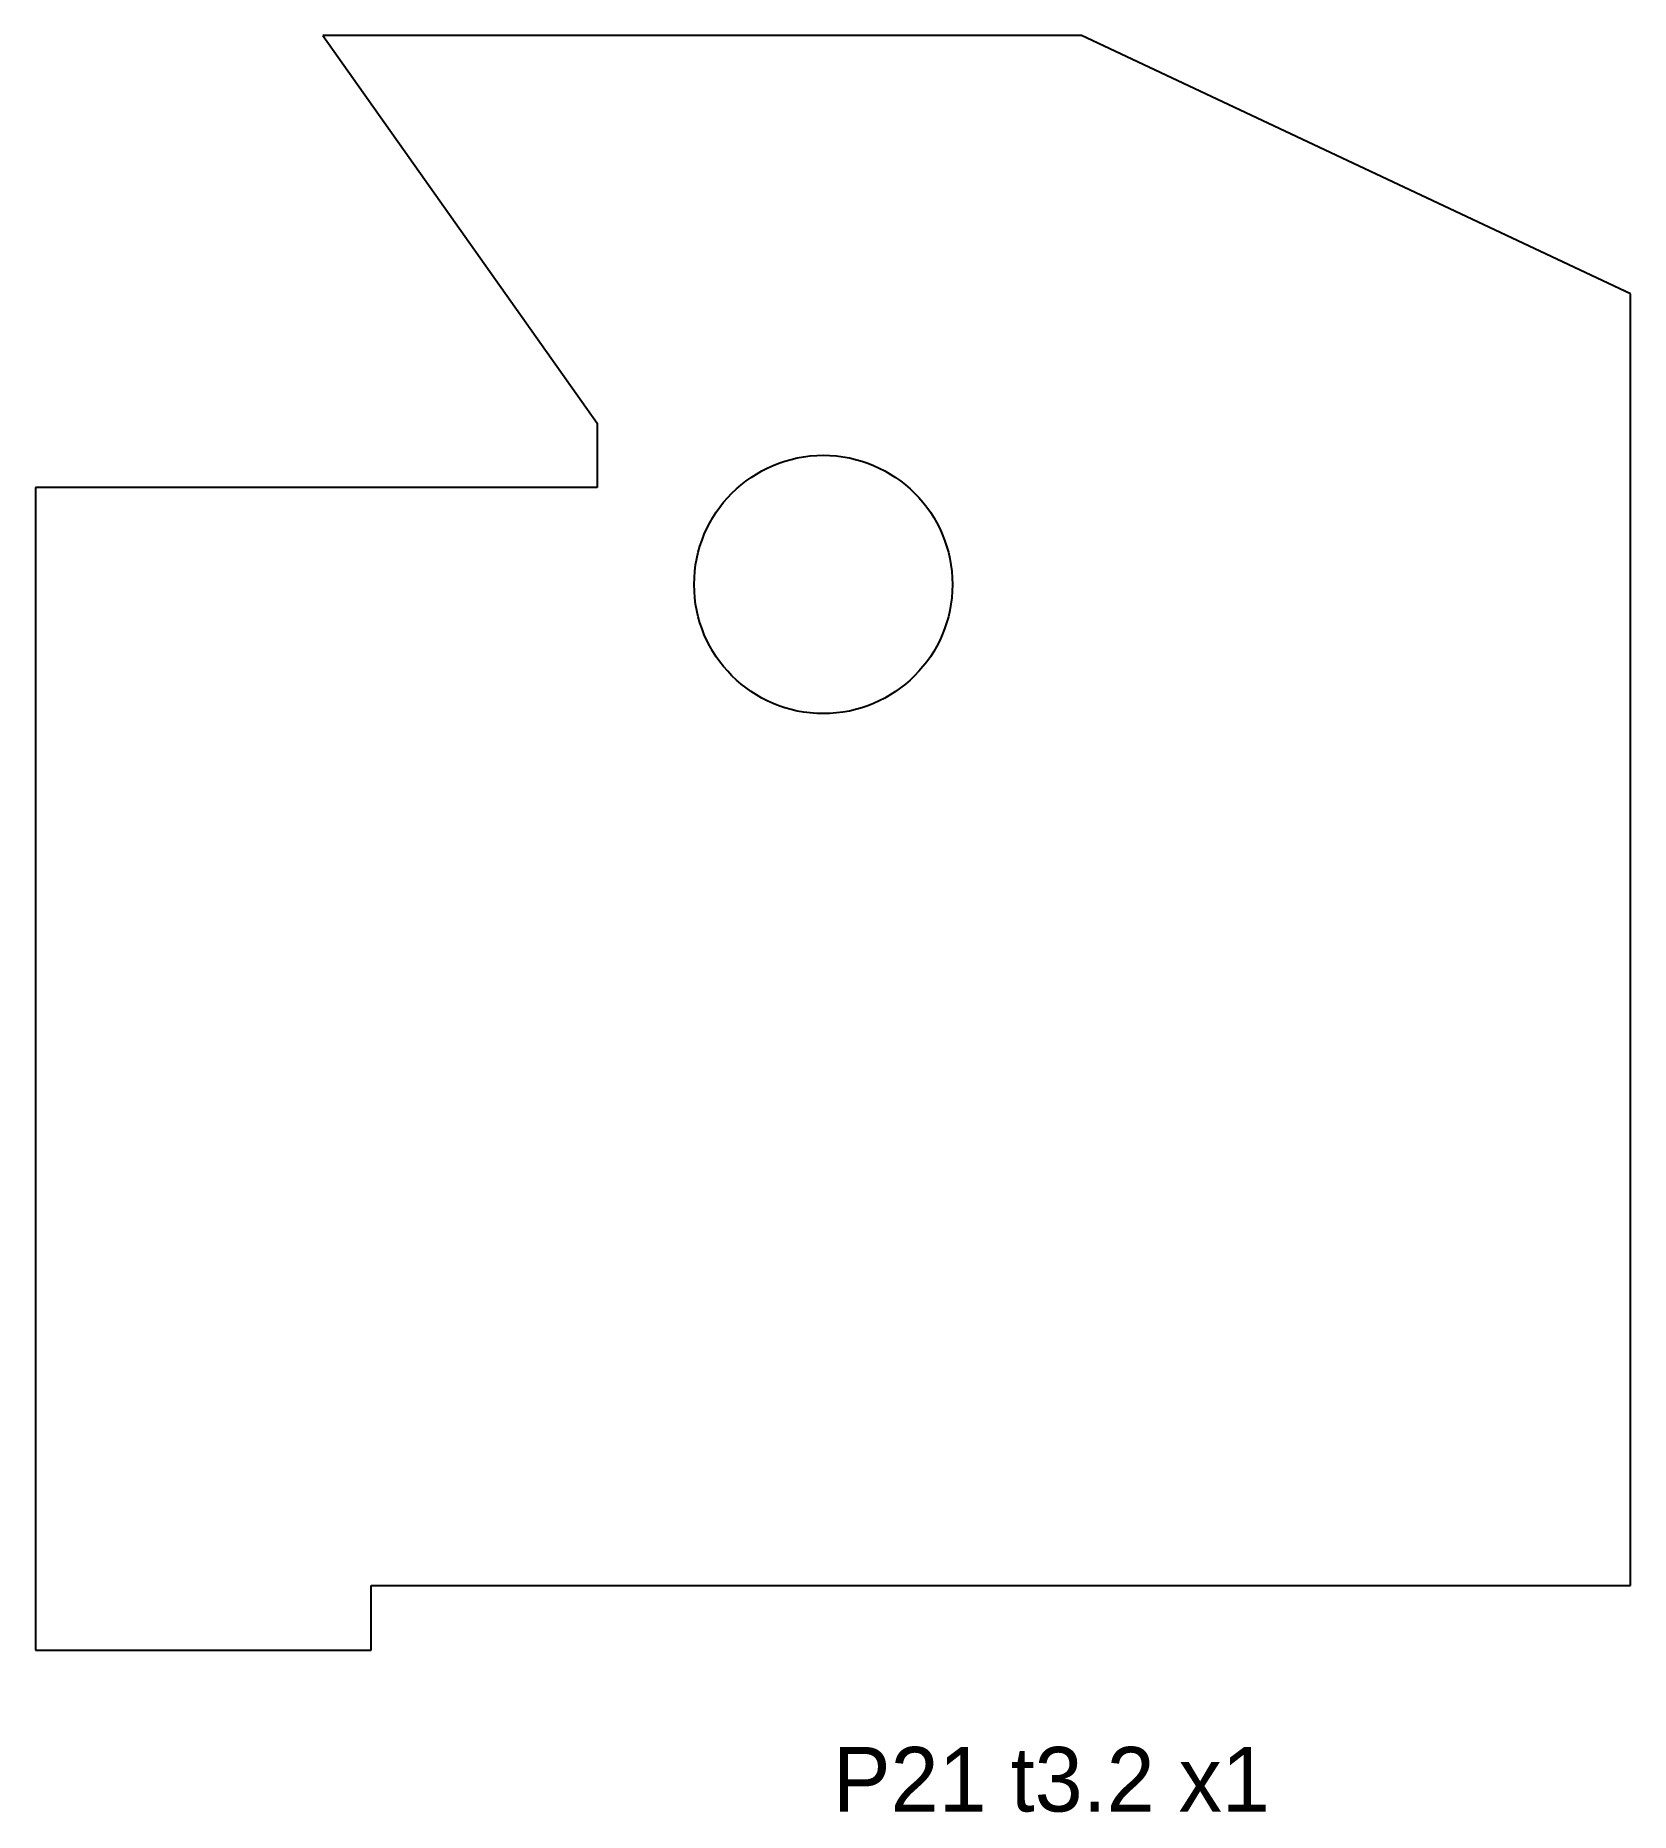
# Model space of a CAD drawing. Header units: metres. Extents: x -24.7 to 24.7, y -30 to 25.
import ezdxf

# ---------------------------------------------------------------- set-up
doc = ezdxf.new("R2010")
doc.units = ezdxf.units.M
doc.layers.add('CUT', color=7, linetype='Continuous')
doc.layers.add('NOTES', color=7, linetype='Continuous')

msp = doc.modelspace()

# ---------------------------------------------------------------- linework, layer by layer
at = {"layer": 'CUT'}
for points in [[(-15.8, 25), (-7.3, 13)], [(7.7, 25), (-15.8, 25)], [(24.7, 17), (7.7, 25)], [(24.7, -23), (24.7, 17)], [(-7.3, 13), (-7.3, 11)], [(-7.3, 11), (-24.7, 11)], [(-24.7, 11), (-24.7, -25)], [(-14.3, -23), (24.7, -23)], [(-14.3, -25), (-14.3, -23)], [(-24.7, -25), (-14.3, -25)]]:
    msp.add_lwpolyline(points, dxfattribs=at)
msp.add_circle((-0.3, 8), 4, dxfattribs=at)

# ---------------------------------------------------------------- texts
at = {"layer": 'NOTES'}
msp.add_text('P21 t3.2 x1', height=2, dxfattribs=at).set_placement((0, -30))

doc.saveas('drawing.dxf')
